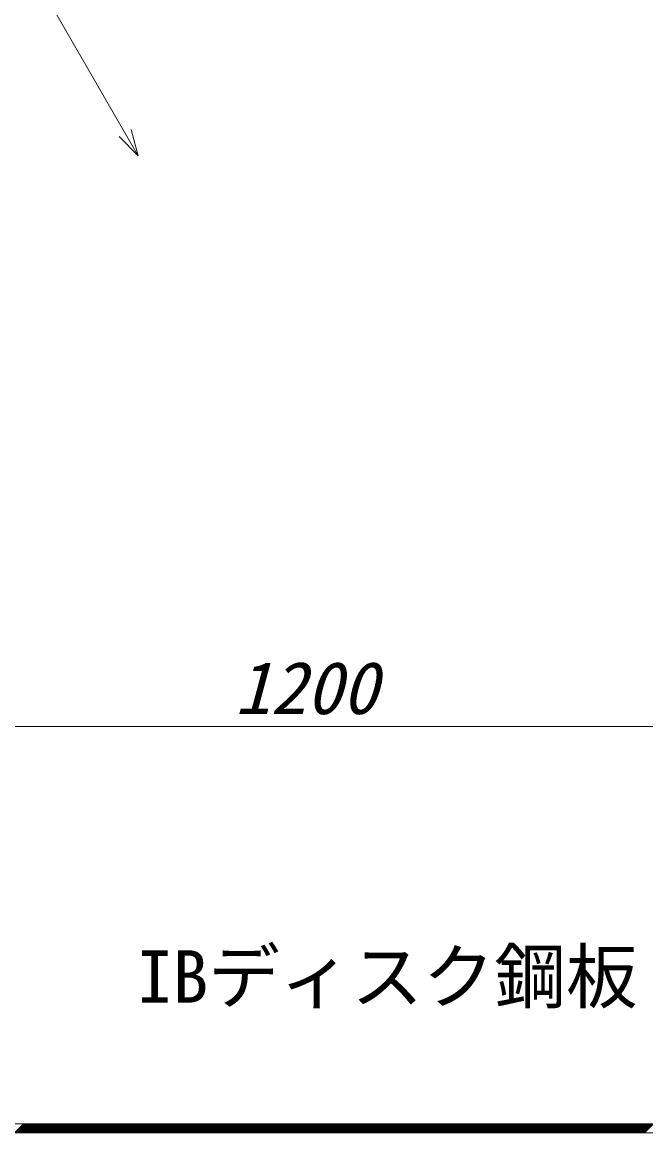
# Model space of a CAD drawing. Units: millimetres, scale not verified. Extents: x -840 to 840, y -594 to 594.
# Drawn here: x 230.4 to 367.6, y 146.9 to 391.3 of the extents above; entities that cross this region are included whole.
import ezdxf
from ezdxf.enums import TextEntityAlignment as Align

# ---------------------------------------------------------------- set-up
doc = ezdxf.new("R2010")
doc.units = ezdxf.units.MM
doc.header["$LTSCALE"] = 2
for name, color, linetype, lineweight in [('0-0_寸法線', 7, 'Continuous', 9), ('0-1_文字', 5, 'Continuous', 9), ('0-9_IBｼｰﾄ', 7, 'Continuous', 9)]:
    doc.layers.add(name, color=color, linetype=linetype, lineweight=lineweight)
doc.styles.add('ＭＳ ゴシック', font='')
doc.styles.get('ＭＳ ゴシック').set_extended_font_data('MS Gothic')

msp = doc.modelspace()

# ---------------------------------------------------------------- linework, layer by layer
at = {"layer": '0-0_寸法線'}
for p, q in [((255.945, 361.911), (195.473, 466.652)), ((59.43, 236.29), (525.43, 236.29))]:
    msp.add_line(p, q, dxfattribs=at)
msp.add_lwpolyline([(251.702, 366.154), (255.945, 361.911), (254.392, 367.707)], dxfattribs=at)
at = {"layer": '0-9_IBｼｰﾄ'}
for p, q in [((-18.767, 146.872), (418.813, 146.872)), ((-18.231, 148.872), (418.277, 148.872)), ((228.686, 146.872), (230.686, 148.872)), ((229.04, 146.872), (231.04, 148.872)), ((229.394, 146.872), (231.394, 148.872)), ((229.747, 146.872), (231.747, 148.872)), ((230.101, 146.872), (232.101, 148.872)), ((230.454, 146.872), (232.454, 148.872)), ((230.808, 146.872), (232.808, 148.872)), ((231.161, 146.872), (233.161, 148.872)), ((231.515, 146.872), (233.515, 148.872)), ((231.868, 146.872), (233.868, 148.872)), ((232.222, 146.872), (234.222, 148.872)), ((232.576, 146.872), (234.576, 148.872)), ((232.929, 146.872), (234.929, 148.872)), ((233.283, 146.872), (235.283, 148.872)), ((233.636, 146.872), (235.636, 148.872)), ((233.99, 146.872), (235.99, 148.872)), ((234.343, 146.872), (236.343, 148.872)), ((234.697, 146.872), (236.697, 148.872)), ((235.05, 146.872), (237.05, 148.872)), ((235.404, 146.872), (237.404, 148.872)), ((235.758, 146.872), (237.758, 148.872)), ((236.111, 146.872), (238.111, 148.872)), ((236.465, 146.872), (238.465, 148.872)), ((236.818, 146.872), (238.818, 148.872)), ((237.172, 146.872), (239.172, 148.872)), ((237.525, 146.872), (239.525, 148.872)), ((237.879, 146.872), (239.879, 148.872)), ((238.232, 146.872), (240.232, 148.872)), ((238.586, 146.872), (240.586, 148.872)), ((238.94, 146.872), (240.94, 148.872)), ((239.293, 146.872), (241.293, 148.872)), ((239.647, 146.872), (241.647, 148.872)), ((240, 146.872), (242, 148.872)), ((240.354, 146.872), (242.354, 148.872)), ((240.707, 146.872), (242.707, 148.872)), ((241.061, 146.872), (243.061, 148.872)), ((241.414, 146.872), (243.414, 148.872)), ((241.768, 146.872), (243.768, 148.872)), ((242.122, 146.872), (244.122, 148.872)), ((242.475, 146.872), (244.475, 148.872)), ((242.829, 146.872), (244.829, 148.872)), ((243.182, 146.872), (245.182, 148.872)), ((243.536, 146.872), (245.536, 148.872)), ((243.889, 146.872), (245.889, 148.872)), ((244.243, 146.872), (246.243, 148.872)), ((244.596, 146.872), (246.596, 148.872)), ((244.95, 146.872), (246.95, 148.872)), ((245.303, 146.872), (247.303, 148.872)), ((245.657, 146.872), (247.657, 148.872)), ((246.011, 146.872), (248.011, 148.872)), ((246.364, 146.872), (248.364, 148.872)), ((246.718, 146.872), (248.718, 148.872)), ((247.071, 146.872), (249.071, 148.872)), ((247.425, 146.872), (249.425, 148.872)), ((247.778, 146.872), (249.778, 148.872)), ((248.132, 146.872), (250.132, 148.872)), ((248.485, 146.872), (250.485, 148.872)), ((248.839, 146.872), (250.839, 148.872)), ((249.193, 146.872), (251.193, 148.872)), ((249.546, 146.872), (251.546, 148.872)), ((249.9, 146.872), (251.9, 148.872)), ((250.253, 146.872), (252.253, 148.872)), ((250.607, 146.872), (252.607, 148.872)), ((250.96, 146.872), (252.96, 148.872)), ((251.314, 146.872), (253.314, 148.872)), ((251.667, 146.872), (253.667, 148.872)), ((252.021, 146.872), (254.021, 148.872)), ((252.375, 146.872), (254.375, 148.872)), ((252.728, 146.872), (254.728, 148.872)), ((253.082, 146.872), (255.082, 148.872)), ((253.435, 146.872), (255.435, 148.872)), ((253.789, 146.872), (255.789, 148.872)), ((254.142, 146.872), (256.142, 148.872)), ((254.496, 146.872), (256.496, 148.872)), ((254.849, 146.872), (256.849, 148.872)), ((255.203, 146.872), (257.203, 148.872)), ((255.557, 146.872), (257.557, 148.872)), ((255.91, 146.872), (257.91, 148.872)), ((256.264, 146.872), (258.264, 148.872)), ((256.617, 146.872), (258.617, 148.872)), ((256.971, 146.872), (258.971, 148.872)), ((257.324, 146.872), (259.324, 148.872)), ((257.678, 146.872), (259.678, 148.872)), ((258.031, 146.872), (260.031, 148.872)), ((258.385, 146.872), (260.385, 148.872)), ((258.739, 146.872), (260.739, 148.872)), ((259.092, 146.872), (261.092, 148.872)), ((259.446, 146.872), (261.446, 148.872)), ((259.799, 146.872), (261.799, 148.872)), ((260.153, 146.872), (262.153, 148.872)), ((260.506, 146.872), (262.506, 148.872)), ((260.86, 146.872), (262.86, 148.872)), ((261.213, 146.872), (263.213, 148.872)), ((261.567, 146.872), (263.567, 148.872)), ((261.92, 146.872), (263.92, 148.872)), ((262.274, 146.872), (264.274, 148.872)), ((262.628, 146.872), (264.628, 148.872)), ((262.981, 146.872), (264.981, 148.872)), ((263.335, 146.872), (265.335, 148.872)), ((263.688, 146.872), (265.688, 148.872)), ((264.042, 146.872), (266.042, 148.872)), ((264.395, 146.872), (266.395, 148.872)), ((264.749, 146.872), (266.749, 148.872)), ((265.102, 146.872), (267.102, 148.872)), ((265.456, 146.872), (267.456, 148.872)), ((265.81, 146.872), (267.81, 148.872)), ((266.163, 146.872), (268.163, 148.872)), ((266.517, 146.872), (268.517, 148.872)), ((266.87, 146.872), (268.87, 148.872)), ((267.224, 146.872), (269.224, 148.872)), ((267.577, 146.872), (269.577, 148.872)), ((267.931, 146.872), (269.931, 148.872)), ((268.284, 146.872), (270.284, 148.872)), ((268.638, 146.872), (270.638, 148.872)), ((268.992, 146.872), (270.992, 148.872)), ((269.345, 146.872), (271.345, 148.872)), ((269.699, 146.872), (271.699, 148.872)), ((270.052, 146.872), (272.052, 148.872)), ((270.406, 146.872), (272.406, 148.872)), ((270.759, 146.872), (272.759, 148.872)), ((271.113, 146.872), (273.113, 148.872)), ((271.466, 146.872), (273.466, 148.872)), ((271.82, 146.872), (273.82, 148.872)), ((272.174, 146.872), (274.174, 148.872)), ((272.527, 146.872), (274.527, 148.872)), ((272.881, 146.872), (274.881, 148.872)), ((273.234, 146.872), (275.234, 148.872)), ((273.588, 146.872), (275.588, 148.872)), ((273.941, 146.872), (275.941, 148.872)), ((274.295, 146.872), (276.295, 148.872)), ((274.648, 146.872), (276.648, 148.872)), ((275.002, 146.872), (277.002, 148.872)), ((275.356, 146.872), (277.356, 148.872)), ((275.709, 146.872), (277.709, 148.872)), ((276.063, 146.872), (278.063, 148.872)), ((276.416, 146.872), (278.416, 148.872)), ((276.77, 146.872), (278.77, 148.872)), ((277.123, 146.872), (279.123, 148.872)), ((277.477, 146.872), (279.477, 148.872)), ((277.83, 146.872), (279.83, 148.872)), ((278.184, 146.872), (280.184, 148.872)), ((278.538, 146.872), (280.538, 148.872)), ((278.891, 146.872), (280.891, 148.872)), ((279.245, 146.872), (281.245, 148.872)), ((279.598, 146.872), (281.598, 148.872)), ((279.952, 146.872), (281.952, 148.872)), ((280.305, 146.872), (282.305, 148.872)), ((280.659, 146.872), (282.659, 148.872)), ((281.012, 146.872), (283.012, 148.872)), ((281.366, 146.872), (283.366, 148.872)), ((281.719, 146.872), (283.719, 148.872)), ((282.073, 146.872), (284.073, 148.872)), ((282.427, 146.872), (284.427, 148.872)), ((282.78, 146.872), (284.78, 148.872)), ((283.134, 146.872), (285.134, 148.872)), ((283.487, 146.872), (285.487, 148.872)), ((283.841, 146.872), (285.841, 148.872)), ((284.194, 146.872), (286.194, 148.872)), ((284.548, 146.872), (286.548, 148.872)), ((284.901, 146.872), (286.901, 148.872)), ((285.255, 146.872), (287.255, 148.872)), ((285.609, 146.872), (287.609, 148.872)), ((285.962, 146.872), (287.962, 148.872)), ((286.316, 146.872), (288.316, 148.872)), ((286.669, 146.872), (288.669, 148.872)), ((287.023, 146.872), (289.023, 148.872)), ((287.376, 146.872), (289.376, 148.872)), ((287.73, 146.872), (289.73, 148.872)), ((288.083, 146.872), (290.083, 148.872)), ((288.437, 146.872), (290.437, 148.872)), ((288.791, 146.872), (290.791, 148.872)), ((289.144, 146.872), (291.144, 148.872)), ((289.498, 146.872), (291.498, 148.872)), ((289.851, 146.872), (291.851, 148.872)), ((290.205, 146.872), (292.205, 148.872)), ((290.558, 146.872), (292.558, 148.872)), ((290.912, 146.872), (292.912, 148.872)), ((291.265, 146.872), (293.265, 148.872)), ((291.619, 146.872), (293.619, 148.872)), ((291.973, 146.872), (293.973, 148.872)), ((292.326, 146.872), (294.326, 148.872)), ((292.68, 146.872), (294.68, 148.872)), ((293.033, 146.872), (295.033, 148.872)), ((293.387, 146.872), (295.387, 148.872)), ((293.74, 146.872), (295.74, 148.872)), ((294.094, 146.872), (296.094, 148.872)), ((294.447, 146.872), (296.447, 148.872)), ((294.801, 146.872), (296.801, 148.872)), ((295.155, 146.872), (297.155, 148.872)), ((295.508, 146.872), (297.508, 148.872)), ((295.862, 146.872), (297.862, 148.872)), ((296.215, 146.872), (298.215, 148.872)), ((296.569, 146.872), (298.569, 148.872)), ((296.922, 146.872), (298.922, 148.872)), ((297.276, 146.872), (299.276, 148.872)), ((297.629, 146.872), (299.629, 148.872)), ((297.983, 146.872), (299.983, 148.872)), ((298.336, 146.872), (300.336, 148.872)), ((298.69, 146.872), (300.69, 148.872)), ((299.044, 146.872), (301.044, 148.872)), ((299.397, 146.872), (301.397, 148.872)), ((299.751, 146.872), (301.751, 148.872)), ((300.104, 146.872), (302.104, 148.872)), ((300.458, 146.872), (302.458, 148.872)), ((300.811, 146.872), (302.811, 148.872)), ((301.165, 146.872), (303.165, 148.872)), ((301.518, 146.872), (303.518, 148.872)), ((301.872, 146.872), (303.872, 148.872)), ((302.226, 146.872), (304.226, 148.872)), ((302.579, 146.872), (304.579, 148.872)), ((302.933, 146.872), (304.933, 148.872)), ((303.286, 146.872), (305.286, 148.872)), ((303.64, 146.872), (305.64, 148.872)), ((303.993, 146.872), (305.993, 148.872)), ((304.347, 146.872), (306.347, 148.872)), ((304.7, 146.872), (306.7, 148.872)), ((305.054, 146.872), (307.054, 148.872)), ((305.408, 146.872), (307.408, 148.872)), ((305.761, 146.872), (307.761, 148.872)), ((306.115, 146.872), (308.115, 148.872)), ((306.468, 146.872), (308.468, 148.872)), ((306.822, 146.872), (308.822, 148.872)), ((307.175, 146.872), (309.175, 148.872)), ((307.529, 146.872), (309.529, 148.872)), ((307.882, 146.872), (309.882, 148.872)), ((308.236, 146.872), (310.236, 148.872)), ((308.59, 146.872), (310.59, 148.872)), ((308.943, 146.872), (310.943, 148.872)), ((309.297, 146.872), (311.297, 148.872)), ((309.65, 146.872), (311.65, 148.872)), ((310.004, 146.872), (312.004, 148.872)), ((310.357, 146.872), (312.357, 148.872)), ((310.711, 146.872), (312.711, 148.872)), ((311.064, 146.872), (313.064, 148.872)), ((311.418, 146.872), (313.418, 148.872)), ((311.772, 146.872), (313.772, 148.872)), ((312.125, 146.872), (314.125, 148.872)), ((312.479, 146.872), (314.479, 148.872)), ((312.832, 146.872), (314.832, 148.872)), ((313.186, 146.872), (315.186, 148.872)), ((313.539, 146.872), (315.539, 148.872)), ((313.893, 146.872), (315.893, 148.872)), ((314.246, 146.872), (316.246, 148.872)), ((314.6, 146.872), (316.6, 148.872)), ((314.954, 146.872), (316.954, 148.872)), ((315.307, 146.872), (317.307, 148.872)), ((315.661, 146.872), (317.661, 148.872)), ((316.014, 146.872), (318.014, 148.872)), ((316.368, 146.872), (318.368, 148.872)), ((316.721, 146.872), (318.721, 148.872)), ((317.075, 146.872), (319.075, 148.872)), ((317.428, 146.872), (319.428, 148.872)), ((317.782, 146.872), (319.782, 148.872)), ((318.135, 146.872), (320.135, 148.872)), ((318.489, 146.872), (320.489, 148.872)), ((318.843, 146.872), (320.843, 148.872)), ((319.196, 146.872), (321.196, 148.872)), ((319.55, 146.872), (321.55, 148.872)), ((319.903, 146.872), (321.903, 148.872)), ((320.257, 146.872), (322.257, 148.872)), ((320.61, 146.872), (322.61, 148.872)), ((320.964, 146.872), (322.964, 148.872)), ((321.317, 146.872), (323.317, 148.872)), ((321.671, 146.872), (323.671, 148.872)), ((322.025, 146.872), (324.025, 148.872)), ((322.378, 146.872), (324.378, 148.872)), ((322.732, 146.872), (324.732, 148.872)), ((323.085, 146.872), (325.085, 148.872)), ((323.439, 146.872), (325.439, 148.872)), ((323.792, 146.872), (325.792, 148.872)), ((324.146, 146.872), (326.146, 148.872)), ((324.499, 146.872), (326.499, 148.872)), ((324.853, 146.872), (326.853, 148.872)), ((325.207, 146.872), (327.207, 148.872)), ((325.56, 146.872), (327.56, 148.872)), ((325.914, 146.872), (327.914, 148.872)), ((326.267, 146.872), (328.267, 148.872)), ((326.621, 146.872), (328.621, 148.872)), ((326.974, 146.872), (328.974, 148.872)), ((327.328, 146.872), (329.328, 148.872)), ((327.681, 146.872), (329.681, 148.872)), ((328.035, 146.872), (330.035, 148.872)), ((328.389, 146.872), (330.389, 148.872)), ((328.742, 146.872), (330.742, 148.872)), ((329.096, 146.872), (331.096, 148.872)), ((329.449, 146.872), (331.449, 148.872)), ((329.803, 146.872), (331.803, 148.872)), ((330.156, 146.872), (332.156, 148.872)), ((330.51, 146.872), (332.51, 148.872)), ((330.863, 146.872), (332.863, 148.872)), ((331.217, 146.872), (333.217, 148.872)), ((331.571, 146.872), (333.571, 148.872)), ((331.924, 146.872), (333.924, 148.872)), ((332.278, 146.872), (334.278, 148.872)), ((332.631, 146.872), (334.631, 148.872)), ((332.985, 146.872), (334.985, 148.872)), ((333.338, 146.872), (335.338, 148.872)), ((333.692, 146.872), (335.692, 148.872)), ((334.045, 146.872), (336.045, 148.872)), ((334.399, 146.872), (336.399, 148.872)), ((334.752, 146.872), (336.752, 148.872)), ((335.106, 146.872), (337.106, 148.872)), ((335.46, 146.872), (337.46, 148.872)), ((335.813, 146.872), (337.813, 148.872)), ((336.167, 146.872), (338.167, 148.872)), ((336.52, 146.872), (338.52, 148.872)), ((336.874, 146.872), (338.874, 148.872)), ((337.227, 146.872), (339.227, 148.872)), ((337.581, 146.872), (339.581, 148.872)), ((337.934, 146.872), (339.934, 148.872)), ((338.288, 146.872), (340.288, 148.872)), ((338.642, 146.872), (340.642, 148.872)), ((338.995, 146.872), (340.995, 148.872)), ((339.349, 146.872), (341.349, 148.872)), ((339.702, 146.872), (341.702, 148.872)), ((340.056, 146.872), (342.056, 148.872)), ((340.409, 146.872), (342.409, 148.872)), ((340.763, 146.872), (342.763, 148.872)), ((341.116, 146.872), (343.116, 148.872)), ((341.47, 146.872), (343.47, 148.872)), ((341.824, 146.872), (343.824, 148.872)), ((342.177, 146.872), (344.177, 148.872)), ((342.531, 146.872), (344.531, 148.872)), ((342.884, 146.872), (344.884, 148.872)), ((343.238, 146.872), (345.238, 148.872)), ((343.591, 146.872), (345.591, 148.872)), ((343.945, 146.872), (345.945, 148.872)), ((344.298, 146.872), (346.298, 148.872)), ((344.652, 146.872), (346.652, 148.872)), ((345.006, 146.872), (347.006, 148.872)), ((345.359, 146.872), (347.359, 148.872)), ((345.713, 146.872), (347.713, 148.872)), ((346.066, 146.872), (348.066, 148.872)), ((346.42, 146.872), (348.42, 148.872)), ((346.773, 146.872), (348.773, 148.872)), ((347.127, 146.872), (349.127, 148.872)), ((347.48, 146.872), (349.48, 148.872)), ((347.834, 146.872), (349.834, 148.872)), ((348.188, 146.872), (350.188, 148.872)), ((348.541, 146.872), (350.541, 148.872)), ((348.895, 146.872), (350.895, 148.872)), ((349.248, 146.872), (351.248, 148.872)), ((349.602, 146.872), (351.602, 148.872)), ((349.955, 146.872), (351.955, 148.872)), ((350.309, 146.872), (352.309, 148.872)), ((350.662, 146.872), (352.662, 148.872)), ((351.016, 146.872), (353.016, 148.872)), ((351.37, 146.872), (353.37, 148.872)), ((351.723, 146.872), (353.723, 148.872)), ((352.077, 146.872), (354.077, 148.872)), ((352.43, 146.872), (354.43, 148.872)), ((352.784, 146.872), (354.784, 148.872)), ((353.137, 146.872), (355.137, 148.872)), ((353.491, 146.872), (355.491, 148.872)), ((353.844, 146.872), (355.844, 148.872)), ((354.198, 146.872), (356.198, 148.872)), ((354.551, 146.872), (356.551, 148.872)), ((354.905, 146.872), (356.905, 148.872)), ((355.259, 146.872), (357.259, 148.872)), ((355.612, 146.872), (357.612, 148.872)), ((355.966, 146.872), (357.966, 148.872)), ((356.319, 146.872), (358.319, 148.872)), ((356.673, 146.872), (358.673, 148.872)), ((357.026, 146.872), (359.026, 148.872)), ((357.38, 146.872), (359.38, 148.872)), ((357.733, 146.872), (359.733, 148.872)), ((358.087, 146.872), (360.087, 148.872)), ((358.441, 146.872), (360.441, 148.872)), ((358.794, 146.872), (360.794, 148.872)), ((359.148, 146.872), (361.148, 148.872)), ((359.501, 146.872), (361.501, 148.872)), ((359.855, 146.872), (361.855, 148.872)), ((360.208, 146.872), (362.208, 148.872)), ((360.562, 146.872), (362.562, 148.872)), ((360.915, 146.872), (362.915, 148.872)), ((361.269, 146.872), (363.269, 148.872)), ((361.623, 146.872), (363.623, 148.872)), ((361.976, 146.872), (363.976, 148.872)), ((362.33, 146.872), (364.33, 148.872)), ((362.683, 146.872), (364.683, 148.872)), ((363.037, 146.872), (365.037, 148.872)), ((363.39, 146.872), (365.39, 148.872)), ((363.744, 146.872), (365.744, 148.872)), ((364.097, 146.872), (366.097, 148.872)), ((364.451, 146.872), (366.451, 148.872)), ((364.805, 146.872), (366.805, 148.872)), ((365.158, 146.872), (367.158, 148.872)), ((365.512, 146.872), (367.512, 148.872)), ((365.865, 146.872), (367.865, 148.872)), ((366.219, 146.872), (368.219, 148.872)), ((366.572, 146.872), (368.572, 148.872)), ((366.926, 146.872), (368.926, 148.872)), ((367.279, 146.872), (369.279, 148.872))]:
    msp.add_line(p, q, dxfattribs=at)

# ---------------------------------------------------------------- texts
at = {"layer": '0-0_寸法線', "style": 'ＭＳ ゴシック', "oblique": 15}
msp.add_text('1200', height=11.54, dxfattribs=at).set_placement((277.136, 235.572), align=Align.BOTTOM_LEFT)
at = {"layer": '0-1_文字', "color": 7, "style": 'ＭＳ ゴシック'}
msp.add_text('IBディスク鋼板', height=11.54, dxfattribs=at).set_placement((255.624, 172.045), align=Align.BOTTOM_LEFT)

doc.saveas('drawing.dxf')
